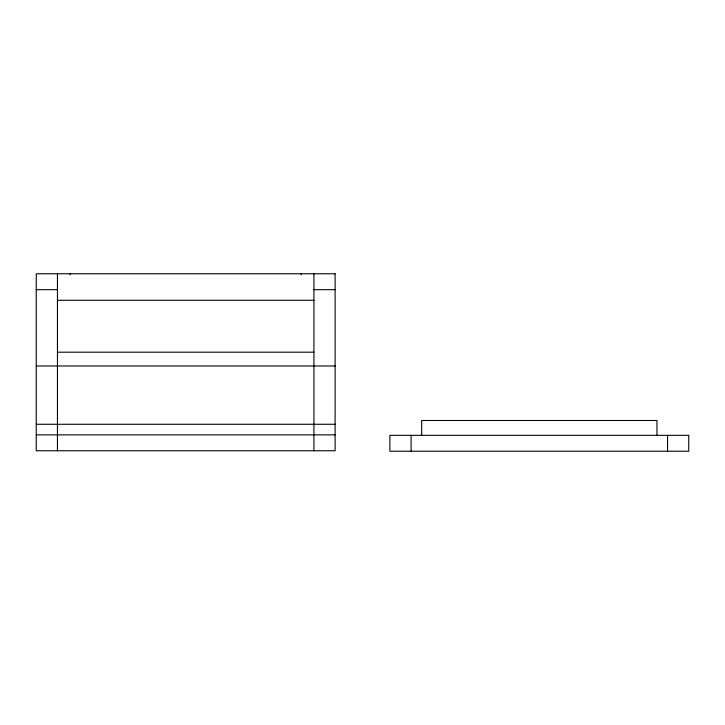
<?xml version="1.0" encoding="UTF-8"?>
<svg xmlns="http://www.w3.org/2000/svg" width="725" height="725" viewBox="0 0 725 725"><rect width="100%" height="100%" fill="white"/><g stroke="black" fill="none" stroke-linecap="round" stroke-linejoin="round"><path stroke-width="1.09" d="M36.25 289.674L57.447 289.674M313.916 289.674L335.113 289.674M57.447 300.268L313.916 300.268M57.447 352.196L313.916 352.196M36.25 365.98L335.113 365.98M36.25 424.27L335.113 424.27M36.25 434.864L335.113 434.864M667.553 435.326L667.553 451.231M656.959 435.326L656.959 420.491L421.678 420.491L421.678 435.326M411.084 435.326L411.084 451.231M313.916 273.769L313.916 450.76M301.201 273.769L301.201 274.766M70.162 273.769L70.162 274.766M57.447 273.769L57.447 450.76M335.113 273.769L36.25 273.769L36.25 450.76L335.113 450.76L335.113 273.769M688.75 435.326L389.887 435.326L389.887 451.231L688.75 451.231L688.75 435.326"/></g></svg>
